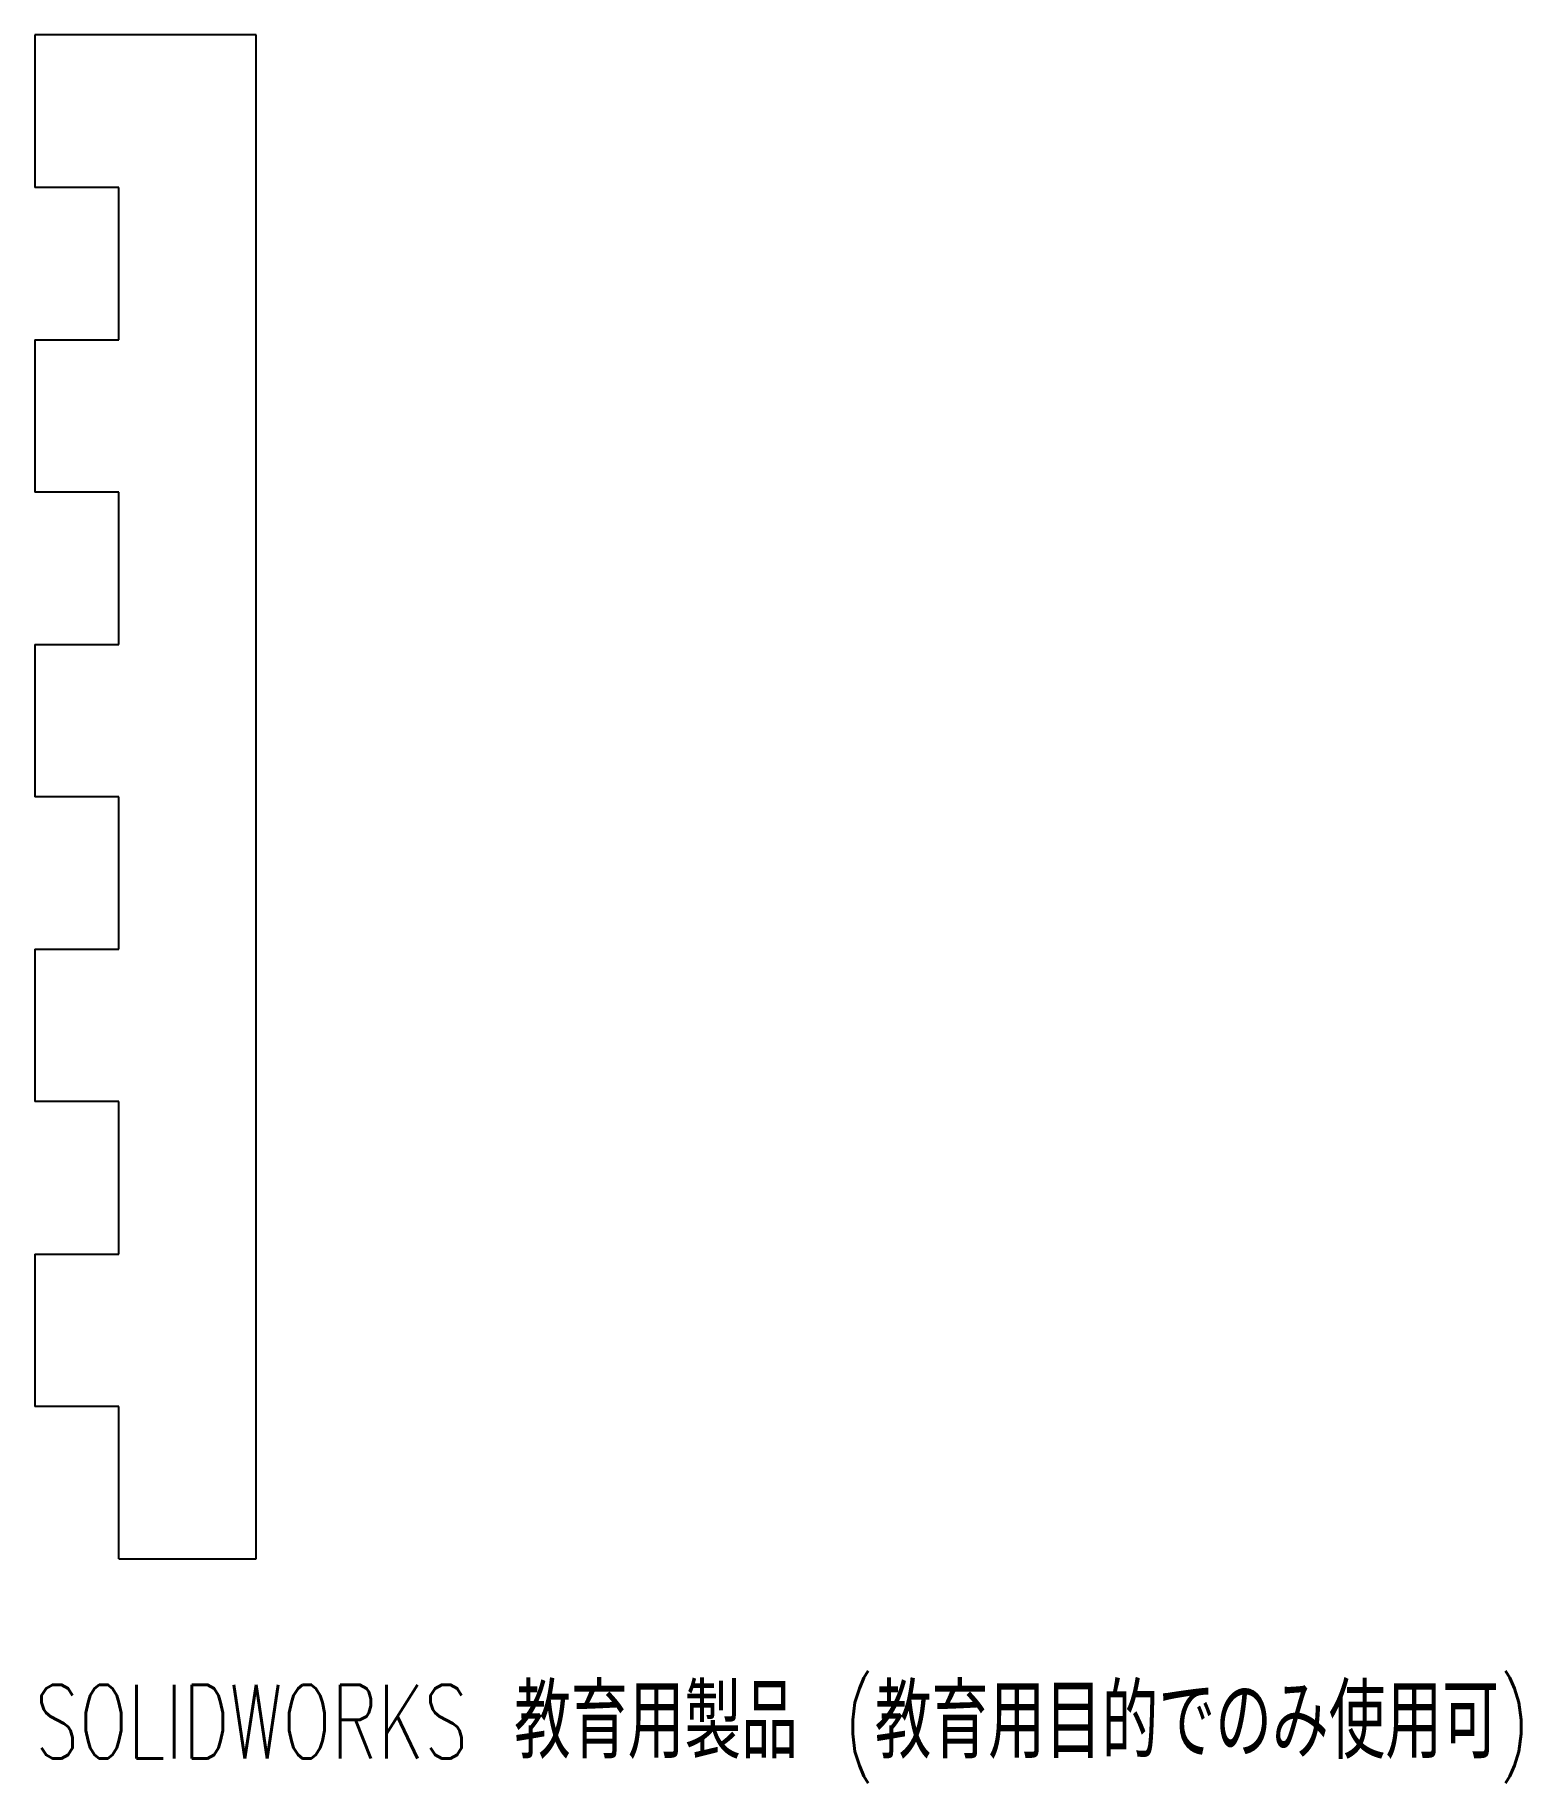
# Model space of a CAD drawing. Header units: millimetres. Extents: x 0 to 97, y -115 to 0.
import ezdxf

# ---------------------------------------------------------------- set-up
doc = ezdxf.new("R2010")
doc.units = ezdxf.units.MM
doc.styles.add('SLDTEXTSTYLE0', font='TXT', dxfattribs={"width": 0.7, "bigfont": 'bigfont'})

msp = doc.modelspace()

# ---------------------------------------------------------------- linework, layer by layer
at = {"color": 7, "linetype": 'Continuous', "lineweight": 25}
for p, q in [((14.5, 0), (0, 0)), ((0, 0), (0, -10)), ((14.5, -100), (14.5, 0)), ((5.5, -10), (0, -10)), ((5.5, -20), (5.5, -10)), ((0, -20), (5.5, -20)), ((0, -20), (0, -30)), ((5.5, -30), (0, -30)), ((5.5, -40), (5.5, -30)), ((0, -40), (5.5, -40)), ((0, -40), (0, -50)), ((5.5, -50), (0, -50)), ((5.5, -60), (5.5, -50)), ((0, -60), (5.5, -60)), ((0, -60), (0, -70)), ((5.5, -70), (0, -70)), ((5.5, -80), (5.5, -70)), ((0, -80), (5.5, -80)), ((0, -80), (0, -90)), ((5.5, -90), (0, -90)), ((5.5, -100), (5.5, -90)), ((5.5, -100), (14.5, -100))]:
    msp.add_line(p, q, dxfattribs=at)

# ---------------------------------------------------------------- texts
at = {"color": 7, "linetype": 'Continuous', "insert": (0, -108.27), "char_height": 4.8336, "attachment_point": 1, "style": 'SLDTEXTSTYLE0'}
msp.add_mtext('SOLIDWORKS 教育用製品 (教育用目的でのみ使用可)', dxfattribs=at)

doc.saveas('drawing.dxf')
